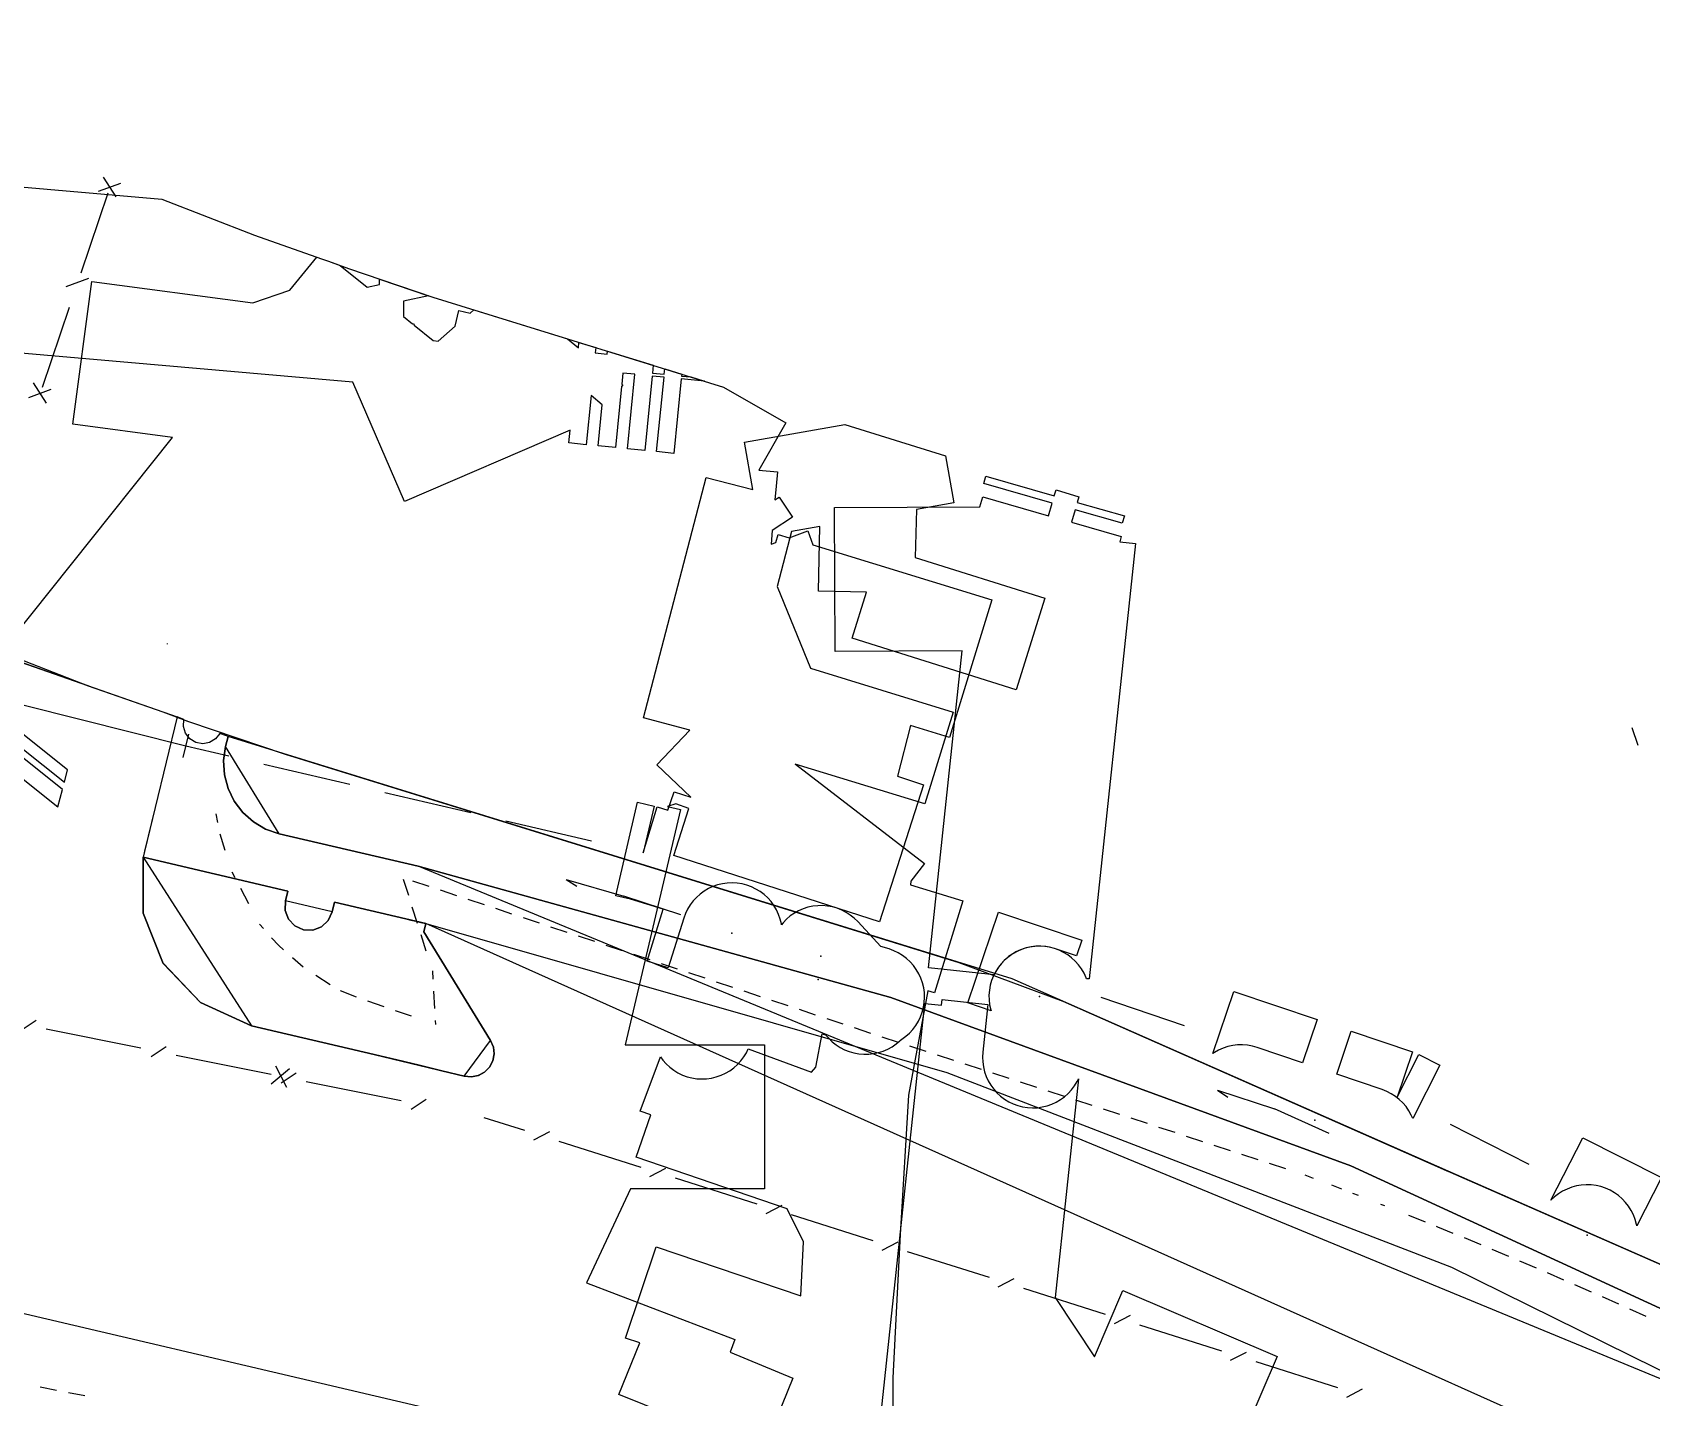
# Model space of a CAD drawing. Header units: metres. Extents: x -3782 to -2031, y 18790 to 19846.
# Drawn here: x -2316.7 to -2249.2, y 19577.9 to 19634.8 of the extents above; entities that cross this region are included whole.
import ezdxf

# ---------------------------------------------------------------- set-up
doc = ezdxf.new("R2010")
doc.units = ezdxf.units.M
for name, color, linetype in [('BOUNDARY', 7, 'Continuous'), ('CURB', 7, 'Continuous'), ('ELECTR_CABLE', 7, 'Continuous'), ('ELECTR_CABLE_COMM', 7, 'Continuous'), ('GRASS', 7, 'Continuous'), ('GROUND', 7, 'Continuous'), ('OVERHEAD_POWER_LINE', 7, 'Continuous'), ('ROAD', 7, 'Continuous'), ('SEWER', 7, 'Continuous'), ('SIDEWALK_PATH', 7, 'Continuous'), ('TREE', 7, 'Continuous'), ('WATER_PIPELINE', 7, 'Continuous')]:
    doc.layers.add(name, color=color, linetype=linetype)

msp = doc.modelspace()

# ---------------------------------------------------------------- linework, layer by layer
at = {"layer": 'BOUNDARY'}
msp.add_lwpolyline([(-2319.389, 19609.559), (-2314.356, 19607.604), (-2311.248, 19606.515), (-2310.174, 19606.12), (-2306.155, 19604.76), (-2278.082, 19596.082), (-2273.748, 19594.463), (-2257.781, 19587.416), (-2257.613, 19587.342), (-2236.846, 19578.234)], dxfattribs=at)
at = {"layer": 'CURB'}
for points in [[(-2311.06, 19609.369), (-2311.07, 19609.34)], [(-2310.645, 19606.304), (-2311.563, 19602.537)], [(-2222.76, 19571.409), (-2224.027, 19569.378), (-2225.4, 19569.055), (-2300.605, 19600.085), (-2306.399, 19601.442), (-2308.629, 19605.074), (-2308.527, 19605.493)], [(-2311.563, 19602.537), (-2312.009, 19600.706), (-2312.064, 19600.459)], [(-2308.959, 19601.914), (-2309.027, 19602.265)], [(-2308.646, 19600.74), (-2308.853, 19601.425)], [(-2312.064, 19600.459), (-2307.549, 19593.444), (-2302.442, 19592.247), (-2298.685, 19591.335), (-2297.589, 19592.828), (-2300.365, 19597.353), (-2300.283, 19597.697)], [(-2300.283, 19597.697), (-2301.119, 19597.894), (-2304.091, 19598.59), (-2304.186, 19598.182), (-2306.134, 19598.638), (-2306.038, 19599.047), (-2312.064, 19600.459)], [(-2308.228, 19599.602), (-2308.35, 19599.833)], [(-2301.003, 19598.861), (-2301.217, 19599.54)], [(-2300.839, 19599.481), (-2300.163, 19599.256)], [(-2307.661, 19598.526), (-2307.995, 19599.16)], [(-2299.689, 19599.098), (-2299.013, 19598.873)], [(-2298.539, 19598.716), (-2297.863, 19598.491)], [(-2300.639, 19597.705), (-2300.852, 19598.384)], [(-2297.389, 19598.333), (-2296.713, 19598.108)], [(-2296.239, 19597.951), (-2295.563, 19597.726)], [(-2307.045, 19597.485), (-2307.212, 19597.674)], [(-2300.274, 19596.549), (-2300.488, 19597.228)], [(-2214.674, 19559.326), (-2300.283, 19597.697)], [(-2295.089, 19597.568), (-2294.413, 19597.343)], [(-2293.939, 19597.186), (-2293.263, 19596.961)], [(-2306.419, 19596.777), (-2306.714, 19597.11)], [(-2306.216, 19596.597), (-2306.419, 19596.777)], [(-2292.789, 19596.803), (-2292.113, 19596.578)], [(-2305.403, 19595.875), (-2305.842, 19596.265)], [(-2291.639, 19596.421), (-2290.963, 19596.196)], [(-2290.489, 19596.038), (-2289.813, 19595.813)], [(-2304.275, 19595.144), (-2304.876, 19595.534)], [(-2300.017, 19595.733), (-2299.997, 19595.376)], [(-2289.339, 19595.656), (-2288.663, 19595.431)], [(-2288.189, 19595.273), (-2287.513, 19595.048)], [(-2303.176, 19594.638), (-2303.842, 19594.899)], [(-2302.03, 19594.23), (-2302.707, 19594.463)], [(-2299.969, 19594.876), (-2299.929, 19594.162)], [(-2287.039, 19594.891), (-2286.363, 19594.666)], [(-2285.889, 19594.508), (-2285.213, 19594.283)], [(-2300.881, 19593.835), (-2301.558, 19594.067)], [(-2284.739, 19594.126), (-2284.063, 19593.901)], [(-2299.9, 19593.663), (-2299.891, 19593.494)], [(-2283.589, 19593.743), (-2282.913, 19593.518)], [(-2282.439, 19593.361), (-2281.763, 19593.136)], [(-2281.288, 19592.981), (-2280.611, 19592.76)], [(-2280.136, 19592.605), (-2279.459, 19592.384)], [(-2278.984, 19592.229), (-2278.307, 19592.008)], [(-2277.832, 19591.853), (-2277.155, 19591.632)], [(-2276.679, 19591.477), (-2276.003, 19591.256)], [(-2275.527, 19591.101), (-2274.85, 19590.88)], [(-2274.375, 19590.725), (-2273.698, 19590.505)], [(-2273.223, 19590.349), (-2272.546, 19590.129)], [(-2272.071, 19589.974), (-2271.394, 19589.753)], [(-2270.918, 19589.598), (-2270.242, 19589.377)], [(-2269.766, 19589.222), (-2269.089, 19589.001)], [(-2268.614, 19588.846), (-2267.937, 19588.625)], [(-2267.462, 19588.47), (-2266.785, 19588.249)], [(-2266.31, 19588.094), (-2265.633, 19587.873)], [(-2265.158, 19587.718), (-2264.481, 19587.497)], [(-2263.667, 19587.232), (-2263.316, 19587.098)], [(-2262.557, 19586.809), (-2262.148, 19586.651)], [(-2261.682, 19586.471), (-2261.449, 19586.381)], [(-2260.517, 19586.015), (-2260.343, 19585.947)], [(-2259.355, 19585.554), (-2259.239, 19585.508)], [(-2259.239, 19585.508), (-2258.658, 19585.274)], [(-2258.195, 19585.087), (-2258.137, 19585.064)], [(-2258.137, 19585.064), (-2257.5, 19584.803)], [(-2257.037, 19584.614), (-2256.343, 19584.327)], [(-2255.882, 19584.135), (-2255.189, 19583.844)], [(-2295.238, 19576.333), (-2326.394, 19583.635)], [(-2254.729, 19583.65), (-2254.038, 19583.357)], [(-2253.578, 19583.16), (-2252.889, 19582.863)], [(-2252.43, 19582.664), (-2251.742, 19582.363)], [(-2251.285, 19582.162), (-2250.598, 19581.858)], [(-2250.142, 19581.654), (-2249.456, 19581.348)], [(-2315.671, 19578.245), (-2316.361, 19578.378)], [(-2314.49, 19578.017), (-2315.18, 19578.15)]]:
    msp.add_lwpolyline(points, dxfattribs=at)
at = {"layer": 'ELECTR_CABLE'}
for points in [[(-2313.014, 19628.527), (-2313.935, 19628.189)], [(-2313.187, 19627.965), (-2313.719, 19628.789)], [(-2313.531, 19628.121), (-2314.661, 19624.785)], [(-2314.34, 19624.566), (-2315.28, 19624.221)], [(-2315.143, 19623.365), (-2316.273, 19620.029)], [(-2316.097, 19619.377), (-2316.639, 19620.218)], [(-2315.906, 19619.946), (-2316.846, 19619.602)], [(-2285.829, 19575.5), (-2292.244, 19578.078), (-2291.378, 19580.234), (-2291.969, 19580.433), (-2290.693, 19584.224), (-2284.664, 19582.196), (-2284.549, 19584.434), (-2285.231, 19585.807), (-2291.525, 19587.96), (-2290.92, 19589.727), (-2291.354, 19589.889), (-2290.514, 19592.143), (-2290.413, 19592.004), (-2290.276, 19591.85), (-2290.124, 19591.71), (-2289.96, 19591.586), (-2289.784, 19591.479), (-2289.598, 19591.389), (-2289.405, 19591.318), (-2289.205, 19591.267), (-2289.002, 19591.235), (-2288.796, 19591.223), (-2288.59, 19591.232), (-2288.386, 19591.26), (-2288.186, 19591.309), (-2287.991, 19591.377), (-2287.804, 19591.463), (-2287.626, 19591.568), (-2287.46, 19591.689), (-2287.306, 19591.826), (-2287.167, 19591.978), (-2287.042, 19592.143), (-2286.935, 19592.318), (-2286.856, 19592.482), (-2284.223, 19591.501), (-2284.035, 19591.711), (-2283.773, 19593.109), (-2283.644, 19593.069), (-2283.506, 19592.921), (-2283.358, 19592.777), (-2283.197, 19592.649), (-2283.024, 19592.537), (-2282.84, 19592.443), (-2282.649, 19592.367), (-2282.451, 19592.31), (-2282.248, 19592.272), (-2282.043, 19592.255), (-2281.837, 19592.258), (-2281.632, 19592.282), (-2281.43, 19592.325), (-2281.234, 19592.388), (-2281.045, 19592.469), (-2280.865, 19592.569), (-2280.695, 19592.686), (-2280.538, 19592.819), (-2280.511, 19592.847), (-2280.457, 19592.879), (-2280.29, 19593), (-2280.136, 19593.137), (-2279.997, 19593.289), (-2279.873, 19593.453), (-2279.765, 19593.629), (-2279.676, 19593.815), (-2279.605, 19594.008), (-2279.553, 19594.208), (-2279.521, 19594.412), (-2279.51, 19594.617), (-2279.518, 19594.823), (-2279.547, 19595.027), (-2279.595, 19595.228), (-2279.663, 19595.422), (-2279.75, 19595.609), (-2279.854, 19595.787), (-2279.976, 19595.953), (-2280.113, 19596.107), (-2280.264, 19596.247), (-2280.429, 19596.371), (-2280.605, 19596.478), (-2280.791, 19596.568), (-2280.984, 19596.639), (-2281.333, 19596.747), (-2282.295, 19597.778), (-2282.443, 19597.922), (-2282.604, 19598.05), (-2282.777, 19598.162), (-2282.96, 19598.256), (-2283.152, 19598.332), (-2283.35, 19598.389), (-2283.553, 19598.426), (-2283.758, 19598.444), (-2283.964, 19598.441), (-2284.169, 19598.417), (-2284.37, 19598.374), (-2284.567, 19598.311), (-2284.756, 19598.23), (-2284.936, 19598.13), (-2285.106, 19598.013), (-2285.263, 19597.88), (-2285.407, 19597.732), (-2285.473, 19597.649), (-2285.478, 19597.686), (-2285.527, 19597.887), (-2285.594, 19598.081), (-2285.681, 19598.268), (-2285.786, 19598.446), (-2285.907, 19598.612), (-2286.044, 19598.766), (-2286.196, 19598.906), (-2286.36, 19599.03), (-2286.536, 19599.137), (-2286.722, 19599.227), (-2286.915, 19599.298), (-2287.115, 19599.349), (-2287.319, 19599.381), (-2287.524, 19599.393), (-2287.73, 19599.384), (-2287.934, 19599.356), (-2288.135, 19599.307), (-2288.329, 19599.239), (-2288.516, 19599.153), (-2288.694, 19599.048), (-2288.86, 19598.927), (-2289.014, 19598.789), (-2289.154, 19598.638), (-2289.278, 19598.473), (-2289.385, 19598.297), (-2289.475, 19598.112), (-2289.546, 19597.918), (-2290.188, 19595.858), (-2291.074, 19596.134), (-2290.401, 19598.292), (-2291.76, 19598.71), (-2292.377, 19598.855), (-2291.466, 19602.75), (-2290.781, 19602.59), (-2291.237, 19600.642), (-2290.649, 19602.554), (-2290.2, 19602.416), (-2289.938, 19603.191), (-2289.249, 19602.958), (-2290.668, 19604.306), (-2289.29, 19605.756), (-2291.225, 19606.262), (-2288.604, 19616.281), (-2286.669, 19615.775), (-2287.016, 19617.745), (-2282.826, 19618.482), (-2278.64, 19617.188), (-2278.293, 19615.219), (-2279.852, 19614.944), (-2279.897, 19612.952), (-2274.495, 19611.246), (-2275.7, 19607.432), (-2282.533, 19609.59), (-2281.931, 19611.497), (-2283.93, 19611.542), (-2283.869, 19614.237), (-2285.059, 19614.028), (-2285.656, 19611.745), (-2284.266, 19608.332), (-2278.323, 19606.508), (-2279.496, 19602.684), (-2284.899, 19604.342), (-2284.891, 19604.335), (-2279.508, 19600.205), (-2280.078, 19599.462), (-2280.103, 19599.309), (-2277.921, 19598.638), (-2279.098, 19594.814), (-2279.37, 19594.898), (-2280.183, 19590.548), (-2280.528, 19584.744), (-2280.834, 19578.768), (-2280.819, 19572.486)], [(-2319.24, 19607.349), (-2310.281, 19605.098)], [(-2310.403, 19604.613), (-2310.159, 19605.583)], [(-2310.281, 19605.098), (-2308.493, 19604.68)], [(-2307.032, 19604.338), (-2303.456, 19603.501)], [(-2301.995, 19603.159), (-2298.419, 19602.322)], [(-2296.958, 19601.981), (-2293.382, 19601.144)], [(-2272.174, 19594.63), (-2268.694, 19593.456)], [(-2257.608, 19589.339), (-2254.334, 19587.675)]]:
    msp.add_lwpolyline(points, dxfattribs=at)
for points in [[(-2276.437, 19598.179), (-2272.956, 19597.005), (-2273.178, 19596.348), (-2274.056, 19596.645), (-2274.255, 19596.701), (-2274.457, 19596.737), (-2274.663, 19596.754), (-2274.869, 19596.75), (-2275.074, 19596.726), (-2275.275, 19596.682), (-2275.471, 19596.619), (-2275.66, 19596.537), (-2275.84, 19596.436), (-2276.009, 19596.319), (-2276.166, 19596.185), (-2276.309, 19596.037), (-2276.437, 19595.875), (-2276.548, 19595.702), (-2276.642, 19595.518), (-2276.718, 19595.326), (-2276.774, 19595.128), (-2276.81, 19594.925), (-2276.827, 19594.72), (-2276.823, 19594.514), (-2276.799, 19594.309), (-2276.755, 19594.108), (-2276.74, 19594.06), (-2277.715, 19594.389)], [(-2266.633, 19594.872), (-2263.153, 19593.699), (-2263.76, 19591.898), (-2265.655, 19592.537), (-2265.853, 19592.593), (-2266.056, 19592.629), (-2266.262, 19592.646), (-2266.468, 19592.642), (-2266.672, 19592.618), (-2266.874, 19592.574), (-2267.07, 19592.511), (-2267.259, 19592.428), (-2267.439, 19592.328), (-2267.508, 19592.28)], [(-2258.918, 19592.248), (-2258.039, 19591.802), (-2259.17, 19589.577), (-2259.233, 19589.722), (-2259.334, 19589.902), (-2259.451, 19590.072), (-2259.585, 19590.228), (-2259.733, 19590.371), (-2259.895, 19590.499), (-2260.068, 19590.611), (-2260.252, 19590.704), (-2260.444, 19590.78), (-2262.339, 19591.419), (-2261.732, 19593.219), (-2259.185, 19592.36), (-2259.824, 19590.465)], [(-2252.091, 19588.778), (-2248.816, 19587.114), (-2249.839, 19585.102), (-2249.85, 19585.168), (-2249.904, 19585.367), (-2249.978, 19585.559), (-2250.07, 19585.744), (-2250.179, 19585.918), (-2250.305, 19586.081), (-2250.447, 19586.231), (-2250.602, 19586.366), (-2250.77, 19586.486), (-2250.949, 19586.588), (-2251.137, 19586.672), (-2251.333, 19586.738), (-2251.534, 19586.783), (-2251.738, 19586.81), (-2251.944, 19586.815), (-2252.15, 19586.801), (-2252.353, 19586.767), (-2252.552, 19586.712), (-2252.744, 19586.639), (-2252.929, 19586.547), (-2253.103, 19586.437), (-2253.266, 19586.311), (-2253.416, 19586.17)]]:
    msp.add_lwpolyline(points, close=True, dxfattribs=at)
at = {"layer": 'ELECTR_CABLE_COMM'}
for points in [[(-2317.151, 19593.26), (-2316.526, 19593.674)], [(-2316.103, 19593.318), (-2312.156, 19592.518)], [(-2311.733, 19592.162), (-2311.108, 19592.576)], [(-2310.686, 19592.22), (-2306.738, 19591.42)], [(-2306.551, 19591.764), (-2306.09, 19590.876)], [(-2305.962, 19591.647), (-2306.727, 19591.003)], [(-2306.316, 19591.064), (-2305.691, 19591.478)], [(-2305.268, 19591.122), (-2301.321, 19590.322)], [(-2300.898, 19589.966), (-2300.273, 19590.381)], [(-2297.877, 19589.625), (-2296.173, 19589.085)], [(-2295.791, 19588.687), (-2295.125, 19589.032)], [(-2294.743, 19588.633), (-2291.335, 19587.555)], [(-2290.953, 19587.156), (-2290.288, 19587.501)], [(-2289.905, 19587.102), (-2286.497, 19586.024)], [(-2286.115, 19585.625), (-2285.45, 19585.971)], [(-2285.067, 19585.572), (-2281.66, 19584.494)], [(-2281.277, 19584.095), (-2280.612, 19584.44)], [(-2280.23, 19584.041), (-2276.822, 19582.963)], [(-2276.439, 19582.564), (-2275.774, 19582.91)], [(-2275.392, 19582.511), (-2271.984, 19581.432)], [(-2271.602, 19581.034), (-2270.936, 19581.379)], [(-2270.554, 19580.98), (-2267.146, 19579.902)], [(-2266.764, 19579.503), (-2266.099, 19579.848)], [(-2265.716, 19579.449), (-2262.308, 19578.371)], [(-2261.926, 19577.972), (-2261.261, 19578.318)]]:
    msp.add_lwpolyline(points, dxfattribs=at)
at = {"layer": 'GRASS'}
msp.add_lwpolyline([(-2236.848, 19578.235), (-2257.697, 19587.379), (-2275.868, 19595.398), (-2308.527, 19605.493), (-2308.629, 19605.074), (-2308.712, 19604.485), (-2308.678, 19603.898), (-2308.53, 19603.328), (-2308.271, 19602.793), (-2307.911, 19602.32), (-2307.47, 19601.931), (-2306.961, 19601.635), (-2306.399, 19601.442), (-2300.605, 19600.085), (-2280.911, 19594.623), (-2261.75, 19587.606), (-2243.216, 19579.07)], dxfattribs=at)
msp.add_lwpolyline([(-2300.365, 19597.353), (-2300.283, 19597.697), (-2300.492, 19597.746), (-2300.701, 19597.796), (-2300.91, 19597.845), (-2301.119, 19597.894), (-2304.091, 19598.59), (-2304.186, 19598.182), (-2304.352, 19597.821), (-2304.633, 19597.56), (-2304.991, 19597.424), (-2305.388, 19597.436), (-2305.749, 19597.602), (-2306.01, 19597.883), (-2306.146, 19598.241), (-2306.134, 19598.638), (-2306.038, 19599.047), (-2312.064, 19600.459), (-2312.069, 19598.128), (-2311.225, 19596.038), (-2309.673, 19594.405), (-2307.549, 19593.444), (-2302.442, 19592.247), (-2301.502, 19592.025), (-2300.562, 19591.799), (-2299.623, 19591.569), (-2298.685, 19591.335), (-2298.388, 19591.306), (-2298.102, 19591.364), (-2297.845, 19591.502), (-2297.635, 19591.713), (-2297.497, 19591.977), (-2297.442, 19592.264), (-2297.473, 19592.554), (-2297.589, 19592.828)], close=True, dxfattribs=at)
at = {"layer": 'GROUND'}
for points in [[(-2319.389, 19609.559), (-2314.356, 19607.604), (-2317.721, 19608.782)], [(-2243.216, 19579.07), (-2261.75, 19587.606), (-2280.911, 19594.623), (-2300.605, 19600.085), (-2306.399, 19601.442), (-2306.961, 19601.635), (-2307.47, 19601.931), (-2307.911, 19602.32), (-2308.271, 19602.793), (-2308.53, 19603.328), (-2308.678, 19603.898), (-2308.712, 19604.485), (-2308.629, 19605.074), (-2308.527, 19605.493), (-2308.592, 19605.513), (-2308.873, 19605.621), (-2309.055, 19605.388), (-2309.302, 19605.241), (-2309.584, 19605.189), (-2309.875, 19605.243), (-2310.127, 19605.398), (-2310.302, 19605.626), (-2310.385, 19605.9), (-2310.365, 19606.19), (-2310.174, 19606.12), (-2306.155, 19604.76), (-2278.082, 19596.082), (-2273.748, 19594.463), (-2257.781, 19587.416), (-2257.613, 19587.342), (-2236.846, 19578.234)]]:
    msp.add_lwpolyline(points, dxfattribs=at)
msp.add_lwpolyline([(-2306.038, 19599.047), (-2306.134, 19598.638), (-2306.146, 19598.241), (-2306.01, 19597.883), (-2305.749, 19597.602), (-2305.388, 19597.436), (-2304.991, 19597.424), (-2304.633, 19597.56), (-2304.352, 19597.821), (-2304.186, 19598.182), (-2304.091, 19598.59), (-2301.119, 19597.894), (-2300.91, 19597.845), (-2300.701, 19597.796), (-2300.492, 19597.746), (-2300.283, 19597.697), (-2300.365, 19597.353), (-2297.589, 19592.828), (-2297.473, 19592.554), (-2297.442, 19592.264), (-2297.497, 19591.977), (-2297.635, 19591.713), (-2297.845, 19591.502), (-2298.102, 19591.364), (-2298.388, 19591.306), (-2298.685, 19591.335), (-2299.623, 19591.569), (-2300.562, 19591.799), (-2301.502, 19592.025), (-2302.442, 19592.247), (-2307.549, 19593.444), (-2309.673, 19594.405), (-2311.225, 19596.038), (-2312.069, 19598.128), (-2312.064, 19600.459)], close=True, dxfattribs=at)
at = {"layer": 'OVERHEAD_POWER_LINE'}
for points in [[(-2294.443, 19599.528), (-2292.041, 19598.833)], [(-2294.443, 19599.528), (-2293.998, 19599.26)], [(-2289.665, 19598.057), (-2292.041, 19598.833)], [(-2267.314, 19590.754), (-2264.938, 19589.978)], [(-2267.314, 19590.754), (-2266.88, 19590.471)], [(-2262.66, 19588.948), (-2264.938, 19589.978)]]:
    msp.add_lwpolyline(points, dxfattribs=at)
at = {"layer": 'ROAD'}
for points in [[(-2317.72, 19608.782), (-2313.822, 19607.417), (-2310.646, 19606.304), (-2310.645, 19606.304), (-2310.645, 19606.303), (-2311.563, 19602.537), (-2312.009, 19600.707), (-2312.024, 19600.645), (-2312.038, 19600.583), (-2312.052, 19600.521), (-2312.064, 19600.46), (-2312.064, 19600.458), (-2312.069, 19598.13), (-2312.068, 19598.126), (-2311.226, 19596.04), (-2311.224, 19596.037), (-2309.674, 19594.407), (-2309.671, 19594.405), (-2307.55, 19593.444), (-2307.548, 19593.444), (-2302.442, 19592.247), (-2301.502, 19592.025), (-2300.562, 19591.799), (-2299.623, 19591.569), (-2298.686, 19591.336), (-2298.684, 19591.335), (-2298.39, 19591.307), (-2298.387, 19591.307), (-2298.104, 19591.364), (-2298.101, 19591.365), (-2297.847, 19591.502), (-2297.844, 19591.503), (-2297.636, 19591.712), (-2297.635, 19591.715), (-2297.498, 19591.976), (-2297.497, 19591.979), (-2297.443, 19592.262), (-2297.443, 19592.265), (-2297.473, 19592.552), (-2297.473, 19592.555), (-2297.589, 19592.828), (-2297.589, 19592.829), (-2300.364, 19597.352), (-2300.365, 19597.353), (-2300.365, 19597.354), (-2300.283, 19597.696), (-2300.283, 19597.697), (-2300.282, 19597.697), (-2278.58, 19591.49), (-2278.579, 19591.49), (-2257.562, 19583.379), (-2237.355, 19573.419)], [(-2295.238, 19576.334), (-2326.394, 19583.635)]]:
    msp.add_lwpolyline(points, dxfattribs=at)
at = {"layer": 'SEWER'}
for points in [[(-2319.267, 19607.388), (-2310.844, 19617.946), (-2314.996, 19618.501), (-2314.2, 19624.448), (-2307.495, 19623.551), (-2305.949, 19624.078), (-2304.834, 19625.46), (-2304.634, 19625.39), (-2304.344, 19625.286), (-2303.852, 19625.105), (-2302.738, 19624.206), (-2302.225, 19624.321), (-2302.225, 19624.544), (-2300.183, 19623.853), (-2301.225, 19623.619), (-2301.225, 19622.986), (-2300.839, 19622.675), (-2300.796, 19622.69), (-2300.772, 19622.621), (-2299.982, 19621.984), (-2299.776, 19621.954), (-2299.063, 19622.581), (-2298.907, 19623.24), (-2298.438, 19623.129), (-2298.287, 19623.262), (-2287.889, 19620.047), (-2285.284, 19618.558), (-2286.414, 19616.584), (-2285.642, 19616.515), (-2285.695, 19615.918), (-2285.745, 19615.348), (-2285.575, 19615.462), (-2285.018, 19614.631), (-2285.858, 19614.068), (-2285.908, 19613.503), (-2285.707, 19613.575), (-2285.604, 19613.91), (-2285.155, 19613.773), (-2284.376, 19614.052), (-2284.167, 19613.469), (-2276.712, 19611.182), (-2278.473, 19605.446), (-2280.103, 19605.946), (-2280.634, 19603.833), (-2279.549, 19603.482), (-2281.394, 19597.773), (-2289.957, 19600.539), (-2289.327, 19602.491), (-2289.873, 19602.691), (-2290.223, 19602.577), (-2289.677, 19602.448), (-2291.987, 19592.651), (-2286.183, 19592.651), (-2286.183, 19586.651), (-2291.755, 19586.651), (-2293.597, 19582.73), (-2287.41, 19580.375), (-2287.613, 19579.842), (-2284.992, 19578.761), (-2285.685, 19577.081)], [(-2320.202, 19606.215), (-2315.619, 19602.558), (-2315.425, 19603.289), (-2319.897, 19606.857)], [(-2319.724, 19607.074), (-2315.348, 19603.583), (-2315.211, 19604.101), (-2318.823, 19606.982)], [(-2249.78, 19605.12), (-2250.026, 19605.855)]]:
    msp.add_lwpolyline(points, dxfattribs=at)
at = {"layer": 'SIDEWALK_PATH'}
msp.add_lwpolyline([(-2243.216, 19579.07), (-2261.75, 19587.606), (-2280.911, 19594.623), (-2300.605, 19600.085), (-2306.399, 19601.442), (-2306.961, 19601.635), (-2307.47, 19601.931), (-2307.911, 19602.32), (-2308.271, 19602.793), (-2308.53, 19603.328), (-2308.678, 19603.898), (-2308.712, 19604.485), (-2308.629, 19605.074), (-2308.527, 19605.493), (-2308.592, 19605.513), (-2308.873, 19605.621), (-2309.055, 19605.388), (-2309.302, 19605.241), (-2309.584, 19605.189), (-2309.875, 19605.243), (-2310.127, 19605.398), (-2310.302, 19605.626), (-2310.385, 19605.9), (-2310.365, 19606.196), (-2310.645, 19606.304), (-2311.563, 19602.537), (-2312.009, 19600.706), (-2312.024, 19600.645), (-2312.038, 19600.583), (-2312.051, 19600.521), (-2312.064, 19600.459), (-2306.038, 19599.047), (-2306.134, 19598.638), (-2306.146, 19598.241), (-2306.01, 19597.883), (-2305.749, 19597.602), (-2305.388, 19597.436), (-2304.991, 19597.424), (-2304.633, 19597.56), (-2304.352, 19597.821), (-2304.186, 19598.182), (-2304.091, 19598.59), (-2301.119, 19597.894), (-2300.91, 19597.845), (-2300.701, 19597.796), (-2300.492, 19597.746), (-2300.283, 19597.697), (-2278.579, 19591.49), (-2257.562, 19583.379), (-2237.355, 19573.418)], dxfattribs=at)
msp.add_lwpolyline([(-2294.159, 19576.081), (-2295.238, 19576.333), (-2326.394, 19583.635), (-2319.753, 19576.378), (-2306.347, 19573.237), (-2306.161, 19573.173), (-2305.992, 19573.075), (-2305.845, 19572.946), (-2305.725, 19572.789), (-2305.638, 19572.611), (-2305.588, 19572.422), (-2305.576, 19572.227), (-2305.603, 19572.032), (-2306.212, 19569.471), (-2295, 19566.92), (-2291.038, 19566.353), (-2290.642, 19566.376), (-2290.298, 19566.542), (-2290.04, 19566.826), (-2289.907, 19567.199), (-2289.591, 19569.377), (-2289.689, 19571.624), (-2290.57, 19573.618), (-2292.104, 19575.167)], close=True, dxfattribs=at)
at = {"layer": 'TREE'}
for p in [(-2287.541, 19597.293), (-2283.83, 19596.344), (-2283.939, 19595.361), (-2274.728, 19594.655), (-2263.253, 19589.511), (-2251.901, 19584.716)]:
    msp.add_point(p, dxfattribs=at)
at = {"layer": 'WATER_PIPELINE'}
for points in [[(-2390.919, 19634.822), (-2311.288, 19627.869), (-2307.426, 19626.368), (-2304.634, 19625.39), (-2304.344, 19625.286), (-2303.516, 19624.981), (-2299.995, 19623.79), (-2294.389, 19622.057), (-2293.935, 19621.677), (-2293.912, 19621.909), (-2293.206, 19621.691), (-2293.228, 19621.47), (-2292.73, 19621.423), (-2292.718, 19621.54), (-2290.819, 19620.953), (-2290.851, 19620.627), (-2290.354, 19620.578), (-2290.332, 19620.802), (-2289.625, 19620.584), (-2289.633, 19620.507), (-2289.254, 19620.469), (-2288.677, 19620.291), (-2289.645, 19620.387), (-2289.953, 19617.285), (-2290.673, 19617.356), (-2290.365, 19620.458), (-2290.863, 19620.507), (-2291.171, 19617.406), (-2291.891, 19617.477), (-2291.584, 19620.579), (-2292.081, 19620.628), (-2292.127, 19620.166), (-2292.087, 19620.133), (-2292.136, 19620.074), (-2292.389, 19617.527), (-2293.109, 19617.598), (-2292.94, 19619.304), (-2293.404, 19619.692), (-2293.607, 19617.647), (-2294.328, 19617.719), (-2294.274, 19618.258), (-2301.177, 19615.274), (-2303.326, 19620.247), (-2391.547, 19627.951)], [(-2281.463, 19575.995), (-2279.505, 19594.366), (-2278.809, 19594.292), (-2278.783, 19594.535), (-2276.874, 19594.331), (-2277.086, 19592.342), (-2277.098, 19592.137), (-2277.089, 19591.931), (-2277.061, 19591.727), (-2277.012, 19591.526), (-2276.944, 19591.332), (-2276.858, 19591.145), (-2276.753, 19590.967), (-2276.632, 19590.801), (-2276.495, 19590.647), (-2276.343, 19590.507), (-2276.179, 19590.383), (-2276.003, 19590.276), (-2275.817, 19590.186), (-2275.624, 19590.115), (-2275.424, 19590.064), (-2275.221, 19590.032), (-2275.015, 19590.02), (-2274.809, 19590.028), (-2274.605, 19590.057), (-2274.404, 19590.106), (-2274.21, 19590.173), (-2274.023, 19590.26), (-2273.845, 19590.365), (-2273.679, 19590.486), (-2273.525, 19590.623), (-2273.385, 19590.775), (-2273.261, 19590.939), (-2273.154, 19591.115), (-2273.102, 19591.223), (-2274.072, 19582.123), (-2272.428, 19579.647), (-2271.251, 19582.406), (-2264.826, 19579.666), (-2266.181, 19576.491)]]:
    msp.add_lwpolyline(points, dxfattribs=at)
msp.add_lwpolyline([(-2279.346, 19595.858), (-2277.94, 19609.055), (-2283.241, 19609.031), (-2283.268, 19615.031), (-2277.204, 19615.059), (-2277.086, 19615.472), (-2274.343, 19614.688), (-2274.194, 19615.209), (-2277.043, 19616.024), (-2276.955, 19616.33), (-2274.106, 19615.515), (-2274.035, 19615.765), (-2273.082, 19615.47), (-2273.147, 19615.241), (-2271.187, 19614.681), (-2271.274, 19614.374), (-2273.235, 19614.935), (-2273.384, 19614.413), (-2271.317, 19613.822), (-2271.381, 19613.598), (-2270.725, 19613.528), (-2272.658, 19595.39), (-2272.767, 19595.402), (-2272.781, 19595.443), (-2272.868, 19595.63), (-2272.973, 19595.808), (-2273.094, 19595.974), (-2273.231, 19596.128), (-2273.383, 19596.267), (-2273.547, 19596.392), (-2273.723, 19596.499), (-2273.909, 19596.588), (-2274.102, 19596.659), (-2274.302, 19596.711), (-2274.505, 19596.743), (-2274.711, 19596.755), (-2274.917, 19596.746), (-2275.121, 19596.718), (-2275.321, 19596.669), (-2275.516, 19596.601), (-2275.703, 19596.515), (-2275.881, 19596.41), (-2276.047, 19596.289), (-2276.201, 19596.152), (-2276.34, 19596), (-2276.465, 19595.835), (-2276.572, 19595.66), (-2276.617, 19595.566)], close=True, dxfattribs=at)

doc.saveas('drawing.dxf')
